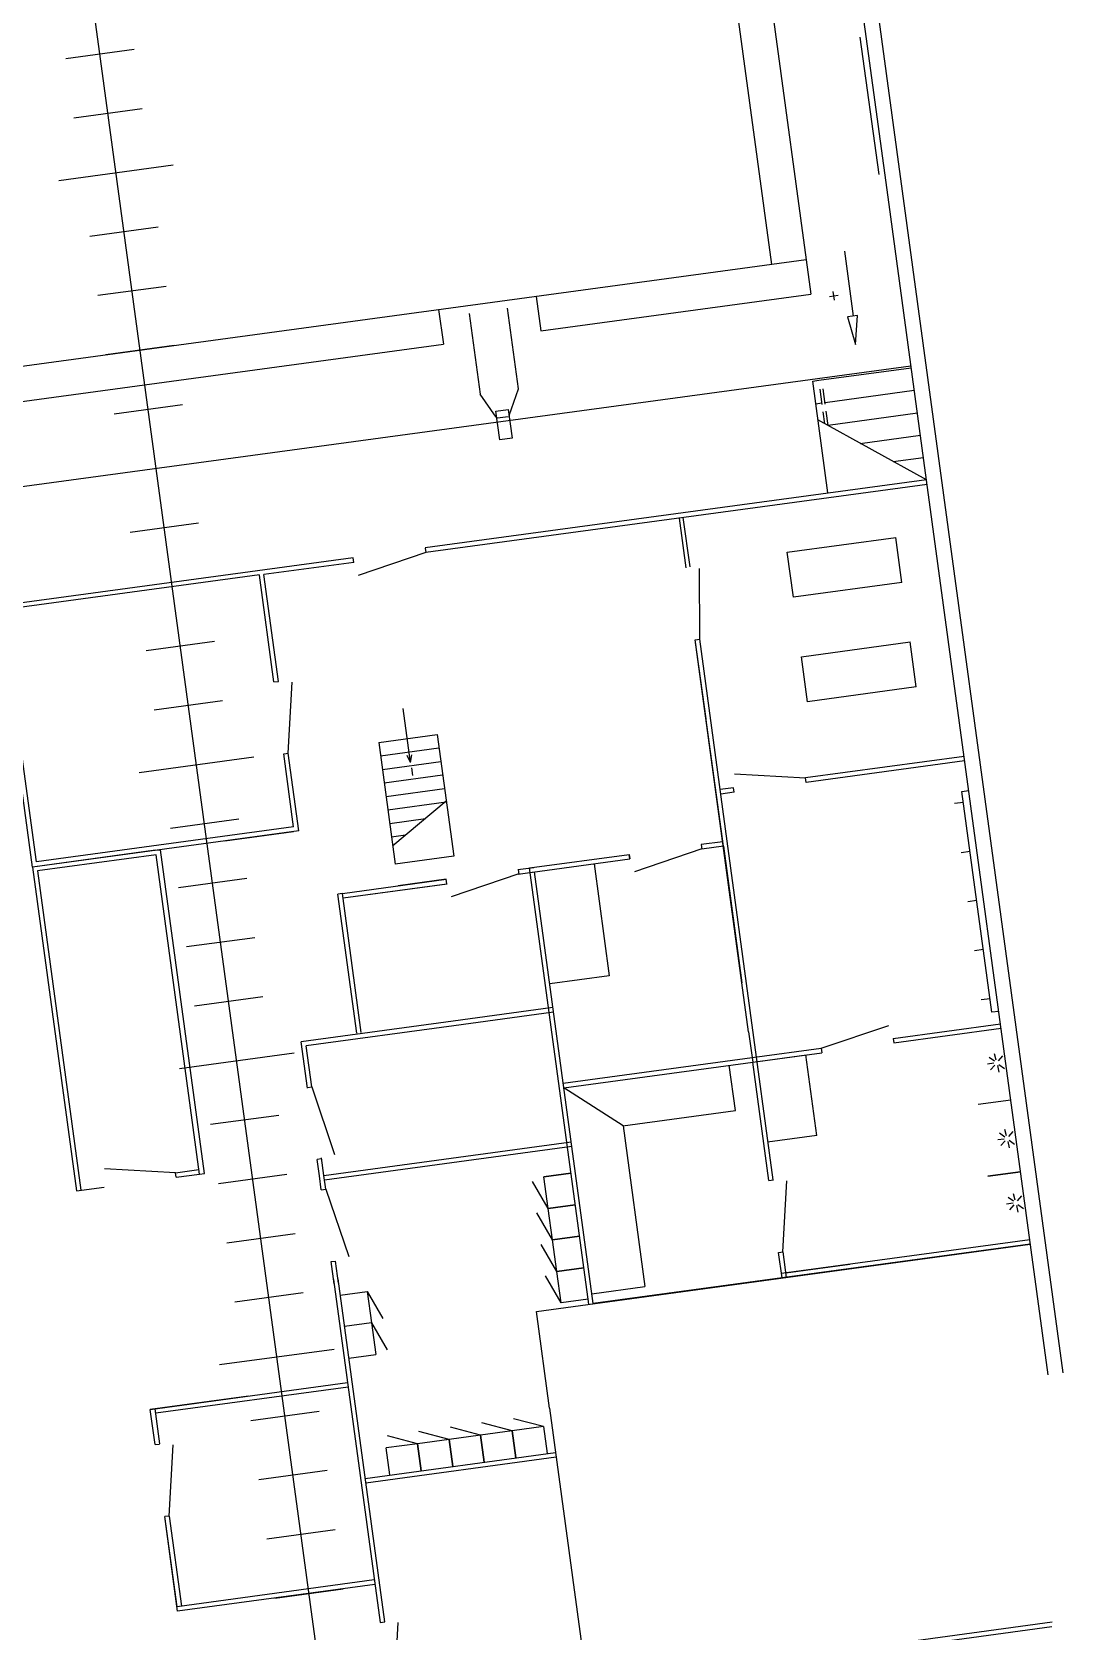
# Model space of a CAD drawing. Header units: metres. Extents: x 267365 to 277461, y 2088854 to 2108025.
# Drawn here: x 272981.3 to 273019.3, y 2094572.8 to 2094631.7 of the extents above; entities that cross this region are included whole.
import ezdxf

# ---------------------------------------------------------------- set-up
doc = ezdxf.new("R2010")
doc.units = ezdxf.units.M
doc.linetypes.add('ACAD_ISO02W100', pattern=[15, 12, -3])

msp = doc.modelspace()

# ---------------------------------------------------------------- linework, layer by layer
at = {"color": 30}
for p, q in [((272997.428, 2094530.529), (272954.491, 2094846.36)), ((272997.428, 2094530.529), (272954.491, 2094846.36)), ((272997.428, 2094530.529), (272954.491, 2094846.36)), ((273019.287, 2094582.322), (272990.49, 2094794.142)), ((273019.287, 2094582.322), (272990.49, 2094794.142)), ((273019.287, 2094582.322), (272990.49, 2094794.142)), ((273012.835, 2094625.657), (272995.684, 2094751.814)), ((273012.835, 2094625.657), (272995.684, 2094751.814)), ((273012.835, 2094625.657), (272995.684, 2094751.814)), ((273012.502, 2094626.49), (273011.813, 2094631.557)), ((273012.502, 2094626.49), (273011.813, 2094631.557)), ((273012.502, 2094626.49), (273011.813, 2094631.557)), ((272985.039, 2094631.098), (272982.518, 2094630.756)), ((272985.039, 2094631.098), (272982.518, 2094630.756)), ((272985.039, 2094631.098), (272982.518, 2094630.756)), ((272985.335, 2094628.916), (272982.815, 2094628.573)), ((272985.335, 2094628.916), (272982.815, 2094628.573)), ((272985.335, 2094628.916), (272982.815, 2094628.573)), ((272982.259, 2094626.275), (272986.485, 2094626.849)), ((272982.259, 2094626.275), (272986.485, 2094626.849)), ((272982.259, 2094626.275), (272986.485, 2094626.849)), ((273014.252, 2094615.231), (273012.835, 2094625.657)), ((273014.252, 2094615.231), (273012.835, 2094625.657)), ((273014.252, 2094615.231), (273012.835, 2094625.657)), ((272985.929, 2094624.551), (272983.408, 2094624.208)), ((272985.929, 2094624.551), (272983.408, 2094624.208)), ((272985.929, 2094624.551), (272983.408, 2094624.208)), ((273011.229, 2094623.665), (273011.554, 2094621.27)), ((273011.229, 2094623.665), (273011.554, 2094621.27)), ((273011.229, 2094623.665), (273011.554, 2094621.27)), ((272986.225, 2094622.369), (272983.705, 2094622.026)), ((272986.225, 2094622.369), (272983.705, 2094622.026)), ((272986.225, 2094622.369), (272983.705, 2094622.026)), ((273010.859, 2094621.859), (273010.816, 2094622.175)), ((273010.859, 2094621.859), (273010.816, 2094622.175)), ((273010.859, 2094621.859), (273010.816, 2094622.175)), ((272999.213, 2094618.586), (272998.808, 2094621.56)), ((272999.213, 2094618.586), (272998.808, 2094621.56)), ((272999.213, 2094618.586), (272998.808, 2094621.56)), ((272999.86, 2094622), (273000.033, 2094620.727)), ((272999.86, 2094622), (273000.033, 2094620.727)), ((272999.86, 2094622), (273000.033, 2094620.727)), ((273010.678, 2094621.996), (273010.994, 2094622.039)), ((273010.678, 2094621.996), (273010.994, 2094622.039)), ((273010.678, 2094621.996), (273010.994, 2094622.039)), ((272996.266, 2094621.511), (272996.44, 2094620.238)), ((272996.266, 2094621.511), (272996.44, 2094620.238)), ((272996.266, 2094621.511), (272996.44, 2094620.238)), ((272997.397, 2094621.368), (272997.802, 2094618.394)), ((272997.397, 2094621.368), (272997.802, 2094618.394)), ((272997.397, 2094621.368), (272997.802, 2094618.394)), ((273011.71, 2094621.291), (273011.343, 2094621.241)), ((273011.71, 2094621.291), (273011.343, 2094621.241)), ((273011.343, 2094621.241), (273011.636, 2094620.227)), ((273011.343, 2094621.241), (273011.636, 2094620.227)), ((273011.636, 2094620.227), (273011.71, 2094621.291)), ((273011.636, 2094620.227), (273011.71, 2094621.291)), ((272986.522, 2094620.186), (272984.002, 2094619.844)), ((272986.522, 2094620.186), (272984.002, 2094619.844)), ((272986.522, 2094620.186), (272984.002, 2094619.844)), ((273010.287, 2094618.909), (273013.689, 2094619.372)), ((273010.287, 2094618.909), (273013.689, 2094619.372)), ((273010.287, 2094618.909), (273013.689, 2094619.372)), ((272998.873, 2094617.614), (272999.213, 2094618.586)), ((272998.873, 2094617.614), (272999.213, 2094618.586)), ((272998.873, 2094617.614), (272999.213, 2094618.586)), ((273010.057, 2094618.878), (273010.287, 2094618.909)), ((273010.057, 2094618.878), (273010.287, 2094618.909)), ((273010.057, 2094618.878), (273010.287, 2094618.909)), ((273010.617, 2094614.754), (273010.057, 2094618.878)), ((273010.617, 2094614.754), (273010.057, 2094618.878)), ((273010.617, 2094614.754), (273010.057, 2094618.878)), ((272986.819, 2094618.004), (272984.299, 2094617.661)), ((272986.819, 2094618.004), (272984.299, 2094617.661)), ((272986.819, 2094618.004), (272984.299, 2094617.661)), ((272998.388, 2094617.549), (272997.802, 2094618.394)), ((272998.388, 2094617.549), (272997.802, 2094618.394)), ((272998.388, 2094617.549), (272997.802, 2094618.394)), ((273010.17, 2094618.043), (273010.4, 2094618.075)), ((273010.17, 2094618.043), (273010.4, 2094618.075)), ((273010.17, 2094618.043), (273010.4, 2094618.075)), ((273010.514, 2094618.09), (273013.803, 2094618.537)), ((273010.514, 2094618.09), (273013.803, 2094618.537)), ((273010.514, 2094618.09), (273013.803, 2094618.537)), ((272998.374, 2094617.766), (272998.829, 2094617.828)), ((272998.374, 2094617.766), (272998.829, 2094617.828)), ((272998.374, 2094617.766), (272998.829, 2094617.828)), ((272998.518, 2094616.711), (272998.374, 2094617.766)), ((272998.518, 2094616.711), (272998.374, 2094617.766)), ((272998.518, 2094616.711), (272998.374, 2094617.766)), ((272998.441, 2094617.525), (272998.828, 2094617.578)), ((272998.441, 2094617.525), (272998.828, 2094617.578)), ((272998.441, 2094617.525), (272998.828, 2094617.578)), ((272998.829, 2094617.828), (272998.972, 2094616.773)), ((272998.829, 2094617.828), (272998.972, 2094616.773)), ((272998.829, 2094617.828), (272998.972, 2094616.773)), ((273014.257, 2094615.232), (273010.252, 2094617.444)), ((273014.257, 2094615.232), (273010.252, 2094617.444)), ((273014.257, 2094615.232), (273010.252, 2094617.444)), ((273010.625, 2094617.255), (273013.916, 2094617.703)), ((273010.625, 2094617.255), (273013.916, 2094617.703)), ((273010.625, 2094617.255), (273013.916, 2094617.703)), ((273011.81, 2094616.583), (273014.028, 2094616.884)), ((273011.81, 2094616.583), (273014.028, 2094616.884)), ((273011.81, 2094616.583), (273014.028, 2094616.884)), ((272998.972, 2094616.773), (272998.518, 2094616.711)), ((272998.972, 2094616.773), (272998.518, 2094616.711)), ((272998.972, 2094616.773), (272998.518, 2094616.711)), ((273013.021, 2094615.914), (273014.139, 2094616.066)), ((273013.021, 2094615.914), (273014.139, 2094616.066)), ((273013.021, 2094615.914), (273014.139, 2094616.066)), ((273014.252, 2094615.234), (272995.769, 2094612.727)), ((273014.252, 2094615.234), (272995.769, 2094612.727)), ((273014.252, 2094615.234), (272995.769, 2094612.727)), ((273014.274, 2094615.068), (272995.797, 2094612.556)), ((273014.274, 2094615.068), (272995.797, 2094612.556)), ((273014.274, 2094615.068), (272995.797, 2094612.556)), ((273018.737, 2094582.247), (273014.252, 2094615.231)), ((273018.737, 2094582.247), (273014.252, 2094615.231)), ((273018.737, 2094582.247), (273014.252, 2094615.231)), ((272987.412, 2094613.639), (272984.892, 2094613.296)), ((272987.412, 2094613.639), (272984.892, 2094613.296)), ((272987.412, 2094613.639), (272984.892, 2094613.296)), ((273005.389, 2094612), (273005.141, 2094613.827)), ((273005.389, 2094612), (273005.141, 2094613.827)), ((273005.389, 2094612), (273005.141, 2094613.827)), ((273005.534, 2094612.026), (273005.286, 2094613.846)), ((273005.534, 2094612.026), (273005.286, 2094613.846)), ((273005.534, 2094612.026), (273005.286, 2094613.846)), ((272995.77, 2094612.721), (272995.793, 2094612.556)), ((272995.77, 2094612.721), (272995.793, 2094612.556)), ((272995.77, 2094612.721), (272995.793, 2094612.556)), ((273009.12, 2094612.566), (273013.123, 2094613.11)), ((273009.12, 2094612.566), (273013.123, 2094613.11)), ((273009.12, 2094612.566), (273013.123, 2094613.11)), ((273013.348, 2094611.452), (273013.123, 2094613.11)), ((273013.348, 2094611.452), (273013.123, 2094613.11)), ((273013.348, 2094611.452), (273013.123, 2094613.11)), ((272993.117, 2094612.367), (272978.945, 2094610.444)), ((272993.117, 2094612.367), (272978.945, 2094610.444)), ((272993.117, 2094612.367), (272978.945, 2094610.444)), ((272993.14, 2094612.195), (272989.825, 2094611.744)), ((272993.14, 2094612.195), (272989.825, 2094611.744)), ((272993.14, 2094612.195), (272989.825, 2094611.744)), ((272993.14, 2094612.195), (272993.118, 2094612.361)), ((272993.14, 2094612.195), (272993.118, 2094612.361)), ((272993.14, 2094612.195), (272993.118, 2094612.361)), ((272995.792, 2094612.561), (272993.304, 2094611.716)), ((272995.792, 2094612.561), (272993.304, 2094611.716)), ((272995.792, 2094612.561), (272993.304, 2094611.716)), ((273009.345, 2094610.908), (273009.12, 2094612.566)), ((273009.345, 2094610.908), (273009.12, 2094612.566)), ((273009.345, 2094610.908), (273009.12, 2094612.566)), ((272989.658, 2094611.733), (272978.957, 2094610.278)), ((272989.658, 2094611.733), (272978.957, 2094610.278)), ((272989.658, 2094611.733), (272978.957, 2094610.278)), ((272990.194, 2094607.788), (272989.659, 2094611.722)), ((272990.194, 2094607.788), (272989.659, 2094611.722)), ((272990.194, 2094607.788), (272989.659, 2094611.722)), ((272990.36, 2094607.81), (272989.825, 2094611.744)), ((272990.36, 2094607.81), (272989.825, 2094611.744)), ((272990.36, 2094607.81), (272989.825, 2094611.744)), ((273005.896, 2094609.365), (273005.88, 2094611.966)), ((273005.896, 2094609.365), (273005.88, 2094611.966)), ((273005.896, 2094609.365), (273005.88, 2094611.966)), ((273013.348, 2094611.452), (273009.345, 2094610.908)), ((273013.348, 2094611.452), (273009.345, 2094610.908)), ((273013.348, 2094611.452), (273009.345, 2094610.908)), ((272981.291, 2094600.966), (272980.008, 2094610.41)), ((272981.291, 2094600.966), (272980.008, 2094610.41)), ((272981.291, 2094600.966), (272980.008, 2094610.41)), ((272981.435, 2094601.155), (272980.173, 2094610.432)), ((272981.435, 2094601.155), (272980.173, 2094610.432)), ((272981.435, 2094601.155), (272980.173, 2094610.432)), ((272988.006, 2094609.274), (272985.485, 2094608.932)), ((272988.006, 2094609.274), (272985.485, 2094608.932)), ((272988.006, 2094609.274), (272985.485, 2094608.932)), ((273005.73, 2094609.342), (273005.896, 2094609.365)), ((273005.73, 2094609.342), (273005.896, 2094609.365)), ((273005.73, 2094609.342), (273005.896, 2094609.365)), ((273006.764, 2094601.735), (273005.73, 2094609.342)), ((273006.126, 2094606.432), (273005.73, 2094609.342)), ((273007.694, 2094594.892), (273005.73, 2094609.342)), ((273006.764, 2094601.735), (273005.73, 2094609.342)), ((273006.126, 2094606.432), (273005.73, 2094609.342)), ((273007.694, 2094594.892), (273005.73, 2094609.342)), ((273006.764, 2094601.735), (273005.73, 2094609.342)), ((273006.126, 2094606.432), (273005.73, 2094609.342)), ((273007.694, 2094594.892), (273005.73, 2094609.342)), ((273006.907, 2094601.924), (273005.896, 2094609.365)), ((273006.907, 2094601.924), (273005.896, 2094609.365)), ((273006.907, 2094601.924), (273005.896, 2094609.365)), ((273009.643, 2094608.719), (273013.646, 2094609.263)), ((273009.643, 2094608.719), (273013.646, 2094609.263)), ((273009.643, 2094608.719), (273013.646, 2094609.263)), ((273013.871, 2094607.605), (273013.646, 2094609.263)), ((273013.871, 2094607.605), (273013.646, 2094609.263)), ((273013.871, 2094607.605), (273013.646, 2094609.263)), ((273009.868, 2094607.061), (273009.643, 2094608.719)), ((273009.868, 2094607.061), (273009.643, 2094608.719)), ((273009.868, 2094607.061), (273009.643, 2094608.719)), ((272990.194, 2094607.788), (272990.365, 2094607.811)), ((272990.194, 2094607.788), (272990.365, 2094607.811)), ((272990.194, 2094607.788), (272990.365, 2094607.811)), ((272990.194, 2094607.788), (272990.365, 2094607.811)), ((272990.194, 2094607.788), (272990.365, 2094607.811)), ((272990.194, 2094607.788), (272990.365, 2094607.811)), ((272990.721, 2094605.158), (272990.871, 2094607.782)), ((272990.721, 2094605.158), (272990.871, 2094607.782)), ((272990.721, 2094605.158), (272990.871, 2094607.782)), ((273013.871, 2094607.605), (273009.868, 2094607.061)), ((273013.871, 2094607.605), (273009.868, 2094607.061)), ((273013.871, 2094607.605), (273009.868, 2094607.061)), ((272988.302, 2094607.092), (272985.782, 2094606.749)), ((272988.302, 2094607.092), (272985.782, 2094606.749)), ((272988.302, 2094607.092), (272985.782, 2094606.749)), ((272995.234, 2094604.816), (272994.962, 2094606.816)), ((272995.234, 2094604.816), (272994.962, 2094606.816)), ((272995.234, 2094604.816), (272994.962, 2094606.816)), ((272994.057, 2094605.559), (272996.212, 2094605.852)), ((272994.057, 2094605.559), (272996.212, 2094605.852)), ((272994.057, 2094605.559), (272996.212, 2094605.852)), ((272996.212, 2094605.852), (272996.822, 2094601.362)), ((272996.212, 2094605.852), (272996.822, 2094601.362)), ((272996.212, 2094605.852), (272996.822, 2094601.362)), ((272990.921, 2094602.444), (272990.555, 2094605.135)), ((272990.921, 2094602.444), (272990.555, 2094605.135)), ((272990.921, 2094602.444), (272990.555, 2094605.135)), ((272990.56, 2094605.136), (272990.726, 2094605.159)), ((272990.56, 2094605.136), (272990.726, 2094605.159)), ((272990.56, 2094605.136), (272990.726, 2094605.159)), ((272991.109, 2094602.301), (272990.72, 2094605.165)), ((272991.109, 2094602.301), (272990.72, 2094605.165)), ((272991.109, 2094602.301), (272990.72, 2094605.165)), ((272994.057, 2094605.559), (272994.667, 2094601.069)), ((272994.057, 2094605.559), (272994.667, 2094601.069)), ((272994.057, 2094605.559), (272994.667, 2094601.069)), ((272994.124, 2094605.062), (272996.279, 2094605.355)), ((272994.124, 2094605.062), (272996.279, 2094605.355)), ((272994.124, 2094605.062), (272996.279, 2094605.355)), ((272995.234, 2094604.816), (272995.108, 2094605.082)), ((272995.234, 2094604.816), (272995.108, 2094605.082)), ((272995.234, 2094604.816), (272995.108, 2094605.082)), ((272995.234, 2094604.816), (272995.283, 2094605.106)), ((272995.234, 2094604.816), (272995.283, 2094605.106)), ((272995.234, 2094604.816), (272995.283, 2094605.106)), ((273015.637, 2094605.043), (273009.795, 2094604.249)), ((273015.637, 2094605.043), (273009.795, 2094604.249)), ((273015.637, 2094605.043), (273009.795, 2094604.249)), ((272985.226, 2094604.451), (272989.452, 2094605.025)), ((272985.226, 2094604.451), (272989.452, 2094605.025)), ((272985.226, 2094604.451), (272989.452, 2094605.025)), ((272994.192, 2094604.564), (272996.347, 2094604.857)), ((272994.192, 2094604.564), (272996.347, 2094604.857)), ((272994.192, 2094604.564), (272996.347, 2094604.857)), ((272995.32, 2094604.337), (272995.281, 2094604.625)), ((272995.32, 2094604.337), (272995.281, 2094604.625)), ((272995.32, 2094604.337), (272995.281, 2094604.625)), ((273015.66, 2094604.877), (273009.818, 2094604.083)), ((273015.66, 2094604.877), (273009.818, 2094604.083)), ((273015.66, 2094604.877), (273009.818, 2094604.083)), ((272994.26, 2094604.067), (272996.415, 2094604.36)), ((272994.26, 2094604.067), (272996.415, 2094604.36)), ((272994.26, 2094604.067), (272996.415, 2094604.36)), ((272994.327, 2094603.57), (272996.482, 2094603.863)), ((272994.327, 2094603.57), (272996.482, 2094603.863)), ((272994.327, 2094603.57), (272996.482, 2094603.863)), ((273007.143, 2094603.888), (273006.649, 2094603.821)), ((273007.143, 2094603.888), (273006.649, 2094603.821)), ((273007.143, 2094603.888), (273006.649, 2094603.821)), ((273007.143, 2094603.888), (273006.649, 2094603.821)), ((273007.143, 2094603.888), (273006.649, 2094603.821)), ((273007.143, 2094603.888), (273006.649, 2094603.821)), ((273007.165, 2094603.722), (273007.143, 2094603.888)), ((273007.165, 2094603.722), (273007.143, 2094603.888)), ((273007.165, 2094603.722), (273007.143, 2094603.888)), ((273009.796, 2094604.243), (273007.172, 2094604.393)), ((273009.796, 2094604.243), (273007.172, 2094604.393)), ((273009.796, 2094604.243), (273007.172, 2094604.393)), ((273009.818, 2094604.083), (273009.795, 2094604.249)), ((273009.818, 2094604.083), (273009.795, 2094604.249)), ((273009.818, 2094604.083), (273009.795, 2094604.249)), ((272994.395, 2094603.072), (272996.55, 2094603.365)), ((272994.395, 2094603.072), (272996.55, 2094603.365)), ((272994.395, 2094603.072), (272996.55, 2094603.365)), ((272996.546, 2094603.391), (272994.574, 2094601.754)), ((272996.546, 2094603.391), (272994.574, 2094601.754)), ((272996.546, 2094603.391), (272994.574, 2094601.754)), ((273007.165, 2094603.722), (273006.672, 2094603.655)), ((273007.165, 2094603.722), (273006.672, 2094603.655)), ((273007.165, 2094603.722), (273006.672, 2094603.655)), ((273007.165, 2094603.722), (273006.672, 2094603.655)), ((273007.165, 2094603.722), (273006.672, 2094603.655)), ((273007.165, 2094603.722), (273006.672, 2094603.655)), ((272988.896, 2094602.727), (272986.375, 2094602.384)), ((272988.896, 2094602.727), (272986.375, 2094602.384)), ((272988.896, 2094602.727), (272986.375, 2094602.384)), ((272994.462, 2094602.575), (272995.779, 2094602.754)), ((272994.462, 2094602.575), (272995.779, 2094602.754)), ((272994.462, 2094602.575), (272995.779, 2094602.754)), ((272991.109, 2094602.301), (272981.291, 2094600.966)), ((272991.109, 2094602.301), (272981.291, 2094600.966)), ((272991.109, 2094602.301), (272981.291, 2094600.966)), ((272990.921, 2094602.444), (272981.435, 2094601.155)), ((272990.921, 2094602.444), (272981.435, 2094601.155)), ((272990.921, 2094602.444), (272981.435, 2094601.155)), ((272994.53, 2094602.078), (272995.049, 2094602.148)), ((272994.53, 2094602.078), (272995.049, 2094602.148)), ((272994.53, 2094602.078), (272995.049, 2094602.148)), ((272985.826, 2094601.583), (272981.291, 2094600.966)), ((272985.826, 2094601.583), (272981.291, 2094600.966)), ((272985.826, 2094601.583), (272981.291, 2094600.966)), ((272985.826, 2094601.583), (272986.007, 2094601.607)), ((272985.826, 2094601.583), (272986.007, 2094601.607)), ((272985.826, 2094601.583), (272986.007, 2094601.607)), ((272987.63, 2094589.672), (272986.007, 2094601.607)), ((272987.63, 2094589.672), (272986.007, 2094601.607)), ((272987.63, 2094589.672), (272986.007, 2094601.607)), ((273005.97, 2094601.633), (273003.482, 2094600.788)), ((273005.97, 2094601.633), (273003.482, 2094600.788)), ((273005.97, 2094601.633), (273003.482, 2094600.788)), ((273006.742, 2094601.901), (273005.948, 2094601.793)), ((273006.742, 2094601.901), (273005.948, 2094601.793)), ((273006.742, 2094601.901), (273005.948, 2094601.793)), ((273005.948, 2094601.793), (273005.971, 2094601.627)), ((273005.948, 2094601.793), (273005.971, 2094601.627)), ((273005.948, 2094601.793), (273005.971, 2094601.627)), ((273006.764, 2094601.735), (273005.971, 2094601.627)), ((273006.764, 2094601.735), (273005.971, 2094601.627)), ((273006.764, 2094601.735), (273005.971, 2094601.627)), ((273006.764, 2094601.735), (273007.448, 2094596.703)), ((273006.764, 2094601.735), (273007.448, 2094596.703)), ((273006.764, 2094601.735), (273007.448, 2094596.703)), ((273008.605, 2094589.436), (273006.907, 2094601.924)), ((273008.605, 2094589.436), (273006.907, 2094601.924)), ((273008.605, 2094589.436), (273006.907, 2094601.924)), ((272981.291, 2094600.966), (272982.914, 2094589.031)), ((272981.291, 2094600.966), (272982.914, 2094589.031)), ((272981.291, 2094600.966), (272982.914, 2094589.031)), ((272985.849, 2094601.417), (272981.48, 2094600.823)), ((272985.849, 2094601.417), (272981.48, 2094600.823)), ((272985.849, 2094601.417), (272981.48, 2094600.823)), ((272987.449, 2094589.647), (272985.849, 2094601.417)), ((272987.449, 2094589.647), (272985.849, 2094601.417)), ((272987.449, 2094589.647), (272985.849, 2094601.417)), ((272996.822, 2094601.362), (272994.667, 2094601.069)), ((272996.822, 2094601.362), (272994.667, 2094601.069)), ((272996.822, 2094601.362), (272994.667, 2094601.069)), ((272999.183, 2094600.874), (272999.779, 2094600.955)), ((272999.183, 2094600.874), (272999.779, 2094600.955)), ((272999.183, 2094600.874), (272999.779, 2094600.955)), ((272999.613, 2094600.932), (273003.296, 2094601.433)), ((272999.613, 2094600.932), (273003.296, 2094601.433)), ((272999.613, 2094600.932), (273003.296, 2094601.433)), ((273001.799, 2094584.852), (272999.613, 2094600.932)), ((273001.799, 2094584.852), (272999.613, 2094600.932)), ((273001.799, 2094584.852), (272999.613, 2094600.932)), ((272999.636, 2094600.766), (273003.318, 2094601.267)), ((272999.636, 2094600.766), (273003.318, 2094601.267)), ((272999.636, 2094600.766), (273003.318, 2094601.267)), ((273001.998, 2094601.087), (273002.559, 2094596.959)), ((273001.998, 2094601.087), (273002.559, 2094596.959)), ((273001.998, 2094601.087), (273002.559, 2094596.959)), ((273003.296, 2094601.433), (273003.318, 2094601.267)), ((273003.318, 2094601.267), (273003.296, 2094601.433)), ((273003.296, 2094601.433), (273003.318, 2094601.267)), ((273003.318, 2094601.267), (273003.296, 2094601.433)), ((273003.296, 2094601.433), (273003.318, 2094601.267)), ((273003.318, 2094601.267), (273003.296, 2094601.433)), ((272981.48, 2094600.823), (272983.08, 2094589.053)), ((272981.48, 2094600.823), (272983.08, 2094589.053)), ((272981.48, 2094600.823), (272983.08, 2094589.053)), ((272989.192, 2094600.545), (272986.672, 2094600.202)), ((272989.192, 2094600.545), (272986.672, 2094600.202)), ((272989.192, 2094600.545), (272986.672, 2094600.202)), ((272992.719, 2094599.995), (272996.547, 2094600.515)), ((272992.719, 2094599.995), (272996.547, 2094600.515)), ((272992.719, 2094599.995), (272996.547, 2094600.515)), ((272992.719, 2094599.995), (272996.547, 2094600.515)), ((272992.719, 2094599.995), (272996.547, 2094600.515)), ((272992.719, 2094599.995), (272996.547, 2094600.515)), ((272992.741, 2094599.829), (272996.585, 2094600.352)), ((272992.741, 2094599.829), (272996.585, 2094600.352)), ((272992.741, 2094599.829), (272996.585, 2094600.352)), ((272992.741, 2094599.829), (272996.567, 2094600.349)), ((272992.741, 2094599.829), (272996.567, 2094600.349)), ((272992.741, 2094599.829), (272996.567, 2094600.349)), ((272996.547, 2094600.515), (272994.775, 2094600.274)), ((272996.547, 2094600.515), (272994.775, 2094600.274)), ((272996.547, 2094600.515), (272994.775, 2094600.274)), ((272996.57, 2094600.349), (272996.547, 2094600.515)), ((272996.57, 2094600.349), (272996.547, 2094600.515)), ((272996.57, 2094600.349), (272996.547, 2094600.515)), ((272999.221, 2094600.715), (272996.733, 2094599.871)), ((272999.221, 2094600.715), (272996.733, 2094599.871)), ((272999.221, 2094600.715), (272996.733, 2094599.871)), ((272999.194, 2094600.706), (272999.802, 2094600.789)), ((272999.194, 2094600.706), (272999.802, 2094600.789)), ((272999.194, 2094600.706), (272999.802, 2094600.789)), ((272999.199, 2094600.876), (272999.222, 2094600.71)), ((272999.199, 2094600.876), (272999.222, 2094600.71)), ((272999.199, 2094600.876), (272999.222, 2094600.71)), ((273001.965, 2094584.875), (272999.802, 2094600.789)), ((273001.965, 2094584.875), (272999.802, 2094600.789)), ((273001.965, 2094584.875), (272999.802, 2094600.789)), ((272992.719, 2094599.995), (272992.553, 2094599.972)), ((272992.719, 2094599.995), (272992.553, 2094599.972)), ((272992.719, 2094599.995), (272992.553, 2094599.972)), ((272993.251, 2094594.841), (272992.553, 2094599.972)), ((272993.251, 2094594.841), (272992.553, 2094599.972)), ((272993.251, 2094594.841), (272992.553, 2094599.972)), ((272993.416, 2094594.863), (272992.719, 2094599.995)), ((272993.416, 2094594.863), (272992.719, 2094599.995)), ((272993.416, 2094594.863), (272992.719, 2094599.995)), ((272989.489, 2094598.362), (272986.969, 2094598.02)), ((272989.489, 2094598.362), (272986.969, 2094598.02)), ((272989.489, 2094598.362), (272986.969, 2094598.02)), ((273002.559, 2094596.959), (273000.363, 2094596.661)), ((273002.559, 2094596.959), (273000.363, 2094596.661)), ((273002.559, 2094596.959), (273000.363, 2094596.661)), ((272989.786, 2094596.18), (272987.266, 2094595.837)), ((272989.786, 2094596.18), (272987.266, 2094595.837)), ((272989.786, 2094596.18), (272987.266, 2094595.837)), ((273000.482, 2094595.784), (272996.798, 2094595.283)), ((273000.482, 2094595.784), (272996.798, 2094595.283)), ((273000.482, 2094595.784), (272996.798, 2094595.283)), ((273000.505, 2094595.618), (272996.821, 2094595.118)), ((273000.505, 2094595.618), (272996.821, 2094595.118)), ((273000.505, 2094595.618), (272996.821, 2094595.118)), ((272996.798, 2094595.283), (272991.199, 2094594.522)), ((272996.798, 2094595.283), (272991.199, 2094594.522)), ((272996.798, 2094595.283), (272991.199, 2094594.522)), ((272996.821, 2094595.118), (272991.387, 2094594.379)), ((272996.821, 2094595.118), (272991.387, 2094594.379)), ((272996.821, 2094595.118), (272991.387, 2094594.379)), ((273010.372, 2094594.285), (273012.86, 2094595.13)), ((273010.372, 2094594.285), (273012.86, 2094595.13)), ((273010.372, 2094594.285), (273012.86, 2094595.13)), ((273013.024, 2094594.651), (273016.977, 2094595.189)), ((273013.024, 2094594.651), (273016.977, 2094595.189)), ((273013.024, 2094594.651), (273016.977, 2094595.189)), ((273013.046, 2094594.485), (273017, 2094595.023)), ((273013.046, 2094594.485), (273017, 2094595.023)), ((273013.046, 2094594.485), (273017, 2094595.023)), ((272991.431, 2094592.818), (272991.199, 2094594.522)), ((272991.431, 2094592.818), (272991.199, 2094594.522)), ((272991.431, 2094592.818), (272991.199, 2094594.522)), ((273007.694, 2094594.892), (273007.846, 2094593.778)), ((273007.694, 2094594.892), (273007.846, 2094593.778)), ((273007.694, 2094594.892), (273007.846, 2094593.778)), ((273013.024, 2094594.651), (273013.046, 2094594.485)), ((273013.024, 2094594.651), (273013.046, 2094594.485)), ((273013.024, 2094594.651), (273013.046, 2094594.485)), ((272986.709, 2094593.539), (272990.935, 2094594.113)), ((272986.709, 2094593.539), (272990.935, 2094594.113)), ((272986.709, 2094593.539), (272990.935, 2094594.113)), ((272991.594, 2094592.862), (272991.387, 2094594.379)), ((272991.594, 2094592.862), (272991.387, 2094594.379)), ((272991.594, 2094592.862), (272991.387, 2094594.379)), ((273000.858, 2094592.997), (273007.823, 2094593.944)), ((273000.858, 2094592.997), (273007.823, 2094593.944)), ((273000.858, 2094592.997), (273007.823, 2094593.944)), ((273007.823, 2094593.944), (273010.371, 2094594.291)), ((273007.823, 2094593.944), (273010.371, 2094594.291)), ((273007.823, 2094593.944), (273010.371, 2094594.291)), ((273007.846, 2094593.778), (273010.394, 2094594.125)), ((273007.846, 2094593.778), (273010.394, 2094594.125)), ((273007.846, 2094593.778), (273010.394, 2094594.125)), ((273007.846, 2094593.778), (273009.834, 2094594.049)), ((273007.846, 2094593.778), (273009.834, 2094594.049)), ((273007.846, 2094593.778), (273009.834, 2094594.049)), ((273010.207, 2094591.078), (273009.804, 2094594.045)), ((273010.207, 2094591.078), (273009.804, 2094594.045)), ((273010.207, 2094591.078), (273009.804, 2094594.045)), ((273010.371, 2094594.291), (273010.394, 2094594.125)), ((273010.371, 2094594.291), (273010.394, 2094594.125)), ((273010.371, 2094594.291), (273010.394, 2094594.125)), ((273016.759, 2094593.806), (273016.561, 2094593.948)), ((273016.759, 2094593.806), (273016.561, 2094593.948)), ((273016.759, 2094593.806), (273016.561, 2094593.948)), ((273016.818, 2094593.845), (273016.76, 2094594.082)), ((273016.818, 2094593.845), (273016.76, 2094594.082)), ((273016.818, 2094593.845), (273016.76, 2094594.082)), ((273016.91, 2094593.822), (273017.072, 2094594.004)), ((273016.91, 2094593.822), (273017.072, 2094594.004)), ((273016.91, 2094593.822), (273017.072, 2094594.004)), ((273000.881, 2094592.832), (273007.846, 2094593.778)), ((273000.881, 2094592.832), (273007.846, 2094593.778)), ((273000.881, 2094592.832), (273007.846, 2094593.778)), ((273007.209, 2094591.996), (273006.983, 2094593.661)), ((273007.209, 2094591.996), (273006.983, 2094593.661)), ((273007.209, 2094591.996), (273006.983, 2094593.661)), ((273008.445, 2094589.415), (273007.846, 2094593.778)), ((273008.445, 2094589.415), (273007.846, 2094593.778)), ((273008.445, 2094589.415), (273007.846, 2094593.778)), ((273016.741, 2094593.732), (273016.5, 2094593.7)), ((273016.741, 2094593.732), (273016.5, 2094593.7)), ((273016.741, 2094593.732), (273016.5, 2094593.7)), ((273016.774, 2094593.67), (273016.612, 2094593.488)), ((273016.774, 2094593.67), (273016.612, 2094593.488)), ((273016.774, 2094593.67), (273016.612, 2094593.488)), ((273016.866, 2094593.647), (273016.925, 2094593.41)), ((273016.866, 2094593.647), (273016.925, 2094593.41)), ((273016.866, 2094593.647), (273016.925, 2094593.41)), ((273016.925, 2094593.687), (273017.123, 2094593.545)), ((273016.925, 2094593.687), (273017.123, 2094593.545)), ((273016.925, 2094593.687), (273017.123, 2094593.545)), ((272991.428, 2094592.84), (272991.594, 2094592.862)), ((272991.428, 2094592.84), (272991.594, 2094592.862)), ((272991.428, 2094592.84), (272991.594, 2094592.862)), ((272991.588, 2094592.861), (272992.433, 2094590.373)), ((272991.588, 2094592.861), (272992.433, 2094590.373)), ((272991.588, 2094592.861), (272992.433, 2094590.373)), ((273003.064, 2094591.426), (273000.883, 2094592.832)), ((273003.064, 2094591.426), (273000.883, 2094592.832)), ((273003.064, 2094591.426), (273000.883, 2094592.832)), ((273016.157, 2094592.227), (273017.357, 2094592.391)), ((273016.157, 2094592.227), (273017.357, 2094592.391)), ((273016.157, 2094592.227), (273017.357, 2094592.391)), ((272990.379, 2094591.815), (272987.859, 2094591.472)), ((272990.379, 2094591.815), (272987.859, 2094591.472)), ((272990.379, 2094591.815), (272987.859, 2094591.472)), ((273003.063, 2094591.432), (273007.209, 2094591.996)), ((273003.063, 2094591.432), (273007.209, 2094591.996)), ((273003.063, 2094591.432), (273007.209, 2094591.996)), ((273003.064, 2094591.426), (273003.87, 2094585.502)), ((273003.064, 2094591.426), (273003.87, 2094585.502)), ((273003.064, 2094591.426), (273003.87, 2094585.502)), ((273010.207, 2094591.078), (273008.385, 2094590.83)), ((273010.207, 2094591.078), (273008.385, 2094590.83)), ((273010.207, 2094591.078), (273008.385, 2094590.83)), ((273017.121, 2094590.942), (273016.879, 2094590.909)), ((273017.121, 2094590.942), (273016.879, 2094590.909)), ((273017.121, 2094590.942), (273016.879, 2094590.909)), ((273017.139, 2094591.015), (273016.941, 2094591.157)), ((273017.139, 2094591.015), (273016.941, 2094591.157)), ((273017.139, 2094591.015), (273016.941, 2094591.157)), ((273017.197, 2094591.055), (273017.139, 2094591.292)), ((273017.197, 2094591.055), (273017.139, 2094591.292)), ((273017.197, 2094591.055), (273017.139, 2094591.292)), ((273017.289, 2094591.032), (273017.452, 2094591.214)), ((273017.289, 2094591.032), (273017.452, 2094591.214)), ((273017.289, 2094591.032), (273017.452, 2094591.214)), ((273017.304, 2094590.896), (273017.503, 2094590.754)), ((273017.304, 2094590.896), (273017.503, 2094590.754)), ((273017.304, 2094590.896), (273017.503, 2094590.754)), ((272992.037, 2094589.603), (273001.154, 2094590.843)), ((272992.037, 2094589.603), (273001.154, 2094590.843)), ((272992.037, 2094589.603), (273001.154, 2094590.843)), ((272992.059, 2094589.437), (273001.176, 2094590.677)), ((272992.059, 2094589.437), (273001.176, 2094590.677)), ((272992.059, 2094589.437), (273001.176, 2094590.677)), ((273017.154, 2094590.88), (273016.991, 2094590.698)), ((273017.154, 2094590.88), (273016.991, 2094590.698)), ((273017.154, 2094590.88), (273016.991, 2094590.698)), ((273017.246, 2094590.857), (273017.304, 2094590.62)), ((273017.246, 2094590.857), (273017.304, 2094590.62)), ((273017.246, 2094590.857), (273017.304, 2094590.62)), ((272986.567, 2094589.691), (272983.944, 2094589.841)), ((272986.567, 2094589.691), (272983.944, 2094589.841)), ((272986.567, 2094589.691), (272983.944, 2094589.841)), ((272986.567, 2094589.696), (272987.426, 2094589.813)), ((272986.567, 2094589.696), (272987.426, 2094589.813)), ((272986.567, 2094589.696), (272987.426, 2094589.813)), ((272991.954, 2094590.21), (272991.788, 2094590.187)), ((272991.954, 2094590.21), (272991.788, 2094590.187)), ((272991.954, 2094590.21), (272991.788, 2094590.187)), ((272991.871, 2094589.581), (272991.788, 2094590.187)), ((272991.871, 2094589.581), (272991.788, 2094590.187)), ((272991.871, 2094589.581), (272991.788, 2094590.187)), ((272992.037, 2094589.603), (272991.948, 2094590.253)), ((272992.037, 2094589.603), (272991.948, 2094590.253)), ((272992.037, 2094589.603), (272991.948, 2094590.253)), ((273017.718, 2094589.738), (273016.517, 2094589.575)), ((273016.517, 2094589.575), (273017.718, 2094589.738)), ((273017.718, 2094589.738), (273016.517, 2094589.575)), ((273016.517, 2094589.575), (273017.718, 2094589.738)), ((273017.718, 2094589.738), (273016.517, 2094589.575)), ((273016.517, 2094589.575), (273017.718, 2094589.738)), ((272982.914, 2094589.031), (272983.937, 2094589.17)), ((272982.914, 2094589.031), (272983.937, 2094589.17)), ((272982.914, 2094589.031), (272983.937, 2094589.17)), ((272986.589, 2094589.531), (272986.567, 2094589.696)), ((272986.589, 2094589.531), (272986.567, 2094589.696)), ((272986.589, 2094589.531), (272986.567, 2094589.696)), ((272986.589, 2094589.531), (272987.449, 2094589.647)), ((272986.589, 2094589.531), (272987.449, 2094589.647)), ((272986.589, 2094589.531), (272987.449, 2094589.647)), ((272987.449, 2094589.647), (272987.63, 2094589.672)), ((272987.449, 2094589.647), (272987.63, 2094589.672)), ((272987.449, 2094589.647), (272987.63, 2094589.672)), ((272990.676, 2094589.633), (272988.156, 2094589.29)), ((272990.676, 2094589.633), (272988.156, 2094589.29)), ((272990.676, 2094589.633), (272988.156, 2094589.29)), ((272991.94, 2094589.075), (272991.871, 2094589.581)), ((272991.94, 2094589.075), (272991.871, 2094589.581)), ((272991.94, 2094589.075), (272991.871, 2094589.581)), ((272992.105, 2094589.098), (272992.037, 2094589.603)), ((272992.105, 2094589.098), (272992.037, 2094589.603)), ((272992.105, 2094589.098), (272992.037, 2094589.603)), ((273000.307, 2094588.382), (272999.73, 2094589.377)), ((273000.307, 2094588.382), (272999.73, 2094589.377)), ((273000.307, 2094588.382), (272999.73, 2094589.377)), ((273000.149, 2094589.543), (273001.143, 2094589.678)), ((273001.143, 2094589.678), (273000.149, 2094589.543)), ((273000.149, 2094589.543), (273001.143, 2094589.678)), ((273001.143, 2094589.678), (273000.149, 2094589.543)), ((273000.149, 2094589.543), (273001.143, 2094589.678)), ((273001.143, 2094589.678), (273000.149, 2094589.543)), ((273000.307, 2094588.382), (273000.149, 2094589.543)), ((273000.307, 2094588.382), (273000.149, 2094589.543)), ((273000.307, 2094588.382), (273000.149, 2094589.543)), ((273008.445, 2094589.415), (273008.61, 2094589.437)), ((273008.445, 2094589.415), (273008.61, 2094589.437)), ((273008.445, 2094589.415), (273008.61, 2094589.437)), ((273008.96, 2094586.783), (273009.11, 2094589.407)), ((273008.96, 2094586.783), (273009.11, 2094589.407)), ((273008.96, 2094586.783), (273009.11, 2094589.407)), ((272991.94, 2094589.075), (272992.105, 2094589.098)), ((272991.94, 2094589.075), (272992.105, 2094589.098)), ((272991.94, 2094589.075), (272992.105, 2094589.098)), ((272992.105, 2094589.098), (272992.95, 2094586.609)), ((272992.105, 2094589.098), (272992.95, 2094586.609)), ((272992.105, 2094589.098), (272992.95, 2094586.609)), ((273017.443, 2094588.573), (273017.201, 2094588.541)), ((273017.443, 2094588.573), (273017.201, 2094588.541)), ((273017.443, 2094588.573), (273017.201, 2094588.541)), ((273017.461, 2094588.647), (273017.263, 2094588.789)), ((273017.461, 2094588.647), (273017.263, 2094588.789)), ((273017.461, 2094588.647), (273017.263, 2094588.789)), ((273017.519, 2094588.686), (273017.461, 2094588.923)), ((273017.519, 2094588.686), (273017.461, 2094588.923)), ((273017.519, 2094588.686), (273017.461, 2094588.923)), ((273017.611, 2094588.663), (273017.774, 2094588.845)), ((273017.611, 2094588.663), (273017.774, 2094588.845)), ((273017.611, 2094588.663), (273017.774, 2094588.845)), ((273000.464, 2094587.222), (272999.888, 2094588.217)), ((273000.464, 2094587.222), (272999.888, 2094588.217)), ((273000.464, 2094587.222), (272999.888, 2094588.217)), ((273000.307, 2094588.382), (273001.301, 2094588.517)), ((273001.301, 2094588.517), (273000.307, 2094588.382)), ((273000.307, 2094588.382), (273001.301, 2094588.517)), ((273001.301, 2094588.517), (273000.307, 2094588.382)), ((273000.307, 2094588.382), (273001.301, 2094588.517)), ((273001.301, 2094588.517), (273000.307, 2094588.382)), ((273000.464, 2094587.222), (273000.307, 2094588.382)), ((273000.464, 2094587.222), (273000.307, 2094588.382)), ((273000.464, 2094587.222), (273000.307, 2094588.382)), ((273017.476, 2094588.511), (273017.313, 2094588.329)), ((273017.476, 2094588.511), (273017.313, 2094588.329)), ((273017.476, 2094588.511), (273017.313, 2094588.329)), ((273017.568, 2094588.488), (273017.626, 2094588.251)), ((273017.568, 2094588.488), (273017.626, 2094588.251)), ((273017.568, 2094588.488), (273017.626, 2094588.251)), ((273017.626, 2094588.528), (273017.825, 2094588.386)), ((273017.626, 2094588.528), (273017.825, 2094588.386)), ((273017.626, 2094588.528), (273017.825, 2094588.386)), ((272990.973, 2094587.45), (272988.452, 2094587.108)), ((272990.973, 2094587.45), (272988.452, 2094587.108)), ((272990.973, 2094587.45), (272988.452, 2094587.108)), ((273000.464, 2094587.222), (273001.459, 2094587.357)), ((273001.459, 2094587.357), (273000.464, 2094587.222)), ((273000.464, 2094587.222), (273001.459, 2094587.357)), ((273001.459, 2094587.357), (273000.464, 2094587.222)), ((273000.464, 2094587.222), (273001.459, 2094587.357)), ((273001.459, 2094587.357), (273000.464, 2094587.222)), ((272999.873, 2094584.59), (273018.081, 2094587.066)), ((272999.873, 2094584.59), (273018.081, 2094587.066)), ((272999.873, 2094584.59), (273018.081, 2094587.066)), ((273000.622, 2094586.061), (273000.045, 2094587.056)), ((273000.622, 2094586.061), (273000.045, 2094587.056)), ((273000.622, 2094586.061), (273000.045, 2094587.056)), ((273000.622, 2094586.061), (273000.464, 2094587.222)), ((273000.622, 2094586.061), (273000.464, 2094587.222)), ((273000.622, 2094586.061), (273000.464, 2094587.222)), ((273008.8, 2094586.761), (273008.966, 2094586.784)), ((273008.8, 2094586.761), (273008.966, 2094586.784)), ((273008.8, 2094586.761), (273008.966, 2094586.784)), ((273008.928, 2094585.821), (273008.8, 2094586.761)), ((273008.928, 2094585.821), (273008.8, 2094586.761)), ((273008.928, 2094585.821), (273008.8, 2094586.761)), ((273018.059, 2094587.232), (273008.905, 2094585.987)), ((273018.059, 2094587.232), (273008.905, 2094585.987)), ((273018.059, 2094587.232), (273008.905, 2094585.987)), ((273018.081, 2094587.066), (273008.928, 2094585.821)), ((273018.081, 2094587.066), (273008.928, 2094585.821)), ((273018.081, 2094587.066), (273008.928, 2094585.821)), ((273009.093, 2094585.844), (273008.966, 2094586.784)), ((273009.093, 2094585.844), (273008.966, 2094586.784)), ((273009.093, 2094585.844), (273008.966, 2094586.784)), ((272992.3, 2094586.423), (272992.466, 2094586.445)), ((272992.3, 2094586.423), (272992.466, 2094586.445)), ((272992.3, 2094586.423), (272992.466, 2094586.445)), ((272992.412, 2094585.602), (272992.3, 2094586.423)), ((272992.412, 2094585.602), (272992.3, 2094586.423)), ((272992.412, 2094585.602), (272992.3, 2094586.423)), ((272992.577, 2094585.625), (272992.466, 2094586.445)), ((272992.577, 2094585.625), (272992.466, 2094586.445)), ((272992.577, 2094585.625), (272992.466, 2094586.445)), ((273000.622, 2094586.061), (273001.617, 2094586.197)), ((273001.617, 2094586.197), (273000.622, 2094586.061)), ((273000.622, 2094586.061), (273001.617, 2094586.197)), ((273001.617, 2094586.197), (273000.622, 2094586.061)), ((273000.622, 2094586.061), (273001.617, 2094586.197)), ((273001.617, 2094586.197), (273000.622, 2094586.061)), ((272992.389, 2094585.768), (272994.108, 2094573.127)), ((272992.389, 2094585.768), (272994.108, 2094573.127)), ((272992.389, 2094585.768), (272994.108, 2094573.127)), ((272992.555, 2094585.79), (272994.273, 2094573.15)), ((272992.555, 2094585.79), (272994.273, 2094573.15)), ((272992.555, 2094585.79), (272994.273, 2094573.15)), ((273000.78, 2094584.901), (273000.203, 2094585.896)), ((273000.78, 2094584.901), (273000.203, 2094585.896)), ((273000.78, 2094584.901), (273000.203, 2094585.896)), ((273000.78, 2094584.901), (273000.622, 2094586.061)), ((273000.78, 2094584.901), (273000.622, 2094586.061)), ((273000.78, 2094584.901), (273000.622, 2094586.061)), ((273008.928, 2094585.821), (273001.965, 2094584.875)), ((273008.928, 2094585.821), (273001.965, 2094584.875)), ((273008.928, 2094585.821), (273001.965, 2094584.875)), ((272991.269, 2094585.268), (272988.749, 2094584.925)), ((272991.269, 2094585.268), (272988.749, 2094584.925)), ((272991.269, 2094585.268), (272988.749, 2094584.925)), ((272992.637, 2094585.188), (272993.632, 2094585.323)), ((272992.637, 2094585.188), (272993.632, 2094585.323)), ((272992.637, 2094585.188), (272993.632, 2094585.323)), ((272993.632, 2094585.323), (272993.789, 2094584.163)), ((272993.632, 2094585.323), (272994.208, 2094584.328)), ((272993.632, 2094585.323), (272993.789, 2094584.163)), ((272993.632, 2094585.323), (272994.208, 2094584.328)), ((272993.632, 2094585.323), (272993.789, 2094584.163)), ((272993.632, 2094585.323), (272994.208, 2094584.328)), ((273001.774, 2094585.036), (273000.78, 2094584.901)), ((273001.774, 2094585.036), (273000.78, 2094584.901)), ((273001.774, 2094585.036), (273000.78, 2094584.901)), ((273001.916, 2094585.236), (273003.87, 2094585.502)), ((273001.916, 2094585.236), (273003.87, 2094585.502)), ((273001.916, 2094585.236), (273003.87, 2094585.502)), ((273000.358, 2094581.02), (272999.873, 2094584.59)), ((273000.358, 2094581.02), (272999.873, 2094584.59)), ((273000.358, 2094581.02), (272999.873, 2094584.59)), ((272993.789, 2094584.163), (272992.795, 2094584.027)), ((272993.789, 2094584.163), (272992.795, 2094584.027)), ((272993.789, 2094584.163), (272992.795, 2094584.027)), ((272993.789, 2094584.163), (272993.947, 2094583.002)), ((272993.789, 2094584.163), (272994.366, 2094583.168)), ((272993.789, 2094584.163), (272993.947, 2094583.002)), ((272993.789, 2094584.163), (272994.366, 2094583.168)), ((272993.789, 2094584.163), (272993.947, 2094583.002)), ((272993.789, 2094584.163), (272994.366, 2094583.168)), ((272988.193, 2094582.627), (272992.419, 2094583.201)), ((272988.193, 2094582.627), (272992.419, 2094583.201)), ((272988.193, 2094582.627), (272992.419, 2094583.201)), ((272988.193, 2094582.627), (272992.419, 2094583.201)), ((272988.193, 2094582.627), (272992.419, 2094583.201)), ((272988.193, 2094582.627), (272992.419, 2094583.201)), ((272992.952, 2094582.867), (272993.947, 2094583.002)), ((272992.952, 2094582.867), (272993.947, 2094583.002)), ((272992.952, 2094582.867), (272993.947, 2094583.002)), ((272985.632, 2094580.975), (272992.906, 2094581.964)), ((272985.632, 2094580.975), (272992.906, 2094581.964)), ((272985.632, 2094580.975), (272992.906, 2094581.964)), ((272989.252, 2094581.467), (272985.632, 2094580.975)), ((272989.252, 2094581.467), (272985.632, 2094580.975)), ((272989.252, 2094581.467), (272985.632, 2094580.975)), ((272992.929, 2094581.798), (272985.835, 2094580.834)), ((272992.929, 2094581.798), (272985.835, 2094580.834)), ((272992.929, 2094581.798), (272985.835, 2094580.834)), ((272985.814, 2094579.677), (272985.632, 2094580.975)), ((272985.814, 2094579.677), (272985.632, 2094580.975)), ((272985.814, 2094579.677), (272985.632, 2094580.975)), ((272985.988, 2094579.704), (272985.812, 2094581)), ((272985.988, 2094579.704), (272985.812, 2094581)), ((272985.988, 2094579.704), (272985.812, 2094581)), ((272991.863, 2094580.903), (272989.342, 2094580.56)), ((272991.863, 2094580.903), (272989.342, 2094580.56)), ((272991.863, 2094580.903), (272989.342, 2094580.56)), ((273000.358, 2094581.02), (273001.743, 2094570.831)), ((273000.358, 2094581.02), (273001.743, 2094570.831)), ((273000.358, 2094581.02), (273001.743, 2094570.831)), ((272997.813, 2094580.028), (272996.7, 2094580.318)), ((272997.813, 2094580.028), (272996.7, 2094580.318)), ((272997.813, 2094580.028), (272996.7, 2094580.318)), ((272998.973, 2094580.186), (272997.86, 2094580.476)), ((272998.973, 2094580.186), (272997.86, 2094580.476)), ((272998.973, 2094580.186), (272997.86, 2094580.476)), ((273000.133, 2094580.343), (272998.973, 2094580.186)), ((273000.133, 2094580.343), (272998.973, 2094580.186)), ((273000.133, 2094580.343), (272998.973, 2094580.186)), ((273000.133, 2094580.343), (272999.021, 2094580.633)), ((273000.133, 2094580.343), (272999.021, 2094580.633)), ((273000.133, 2094580.343), (272999.021, 2094580.633)), ((273000.133, 2094580.343), (273000.269, 2094579.349)), ((273000.133, 2094580.343), (273000.269, 2094579.349)), ((273000.133, 2094580.343), (273000.269, 2094579.349)), ((272985.814, 2094579.677), (272985.979, 2094579.699)), ((272985.814, 2094579.677), (272985.979, 2094579.699)), ((272985.814, 2094579.677), (272985.979, 2094579.699)), ((272995.492, 2094579.712), (272994.332, 2094579.555)), ((272995.492, 2094579.712), (272994.332, 2094579.555)), ((272995.492, 2094579.712), (272994.332, 2094579.555)), ((272995.492, 2094579.712), (272994.379, 2094580.002)), ((272995.492, 2094579.712), (272994.379, 2094580.002)), ((272995.492, 2094579.712), (272994.379, 2094580.002)), ((272996.652, 2094579.87), (272995.492, 2094579.712)), ((272996.652, 2094579.87), (272995.492, 2094579.712)), ((272996.652, 2094579.87), (272995.492, 2094579.712)), ((272995.492, 2094579.712), (272995.627, 2094578.718)), ((272995.627, 2094578.718), (272995.492, 2094579.712)), ((272995.492, 2094579.712), (272995.627, 2094578.718)), ((272995.627, 2094578.718), (272995.492, 2094579.712)), ((272995.492, 2094579.712), (272995.627, 2094578.718)), ((272995.627, 2094578.718), (272995.492, 2094579.712)), ((272996.652, 2094579.87), (272995.54, 2094580.16)), ((272996.652, 2094579.87), (272995.54, 2094580.16)), ((272996.652, 2094579.87), (272995.54, 2094580.16)), ((272997.813, 2094580.028), (272996.652, 2094579.87)), ((272997.813, 2094580.028), (272996.652, 2094579.87)), ((272997.813, 2094580.028), (272996.652, 2094579.87)), ((272996.652, 2094579.87), (272996.788, 2094578.875)), ((272996.788, 2094578.875), (272996.652, 2094579.87)), ((272996.652, 2094579.87), (272996.788, 2094578.875)), ((272996.788, 2094578.875), (272996.652, 2094579.87)), ((272996.652, 2094579.87), (272996.788, 2094578.875)), ((272996.788, 2094578.875), (272996.652, 2094579.87)), ((272998.973, 2094580.186), (272997.813, 2094580.028)), ((272998.973, 2094580.186), (272997.813, 2094580.028)), ((272998.973, 2094580.186), (272997.813, 2094580.028)), ((272997.813, 2094580.028), (272997.948, 2094579.033)), ((272997.948, 2094579.033), (272997.813, 2094580.028)), ((272997.813, 2094580.028), (272997.948, 2094579.033)), ((272997.948, 2094579.033), (272997.813, 2094580.028)), ((272997.813, 2094580.028), (272997.948, 2094579.033)), ((272997.948, 2094579.033), (272997.813, 2094580.028)), ((272998.973, 2094580.186), (272999.108, 2094579.191)), ((272999.108, 2094579.191), (272998.973, 2094580.186)), ((272998.973, 2094580.186), (272999.108, 2094579.191)), ((272999.108, 2094579.191), (272998.973, 2094580.186)), ((272998.973, 2094580.186), (272999.108, 2094579.191)), ((272999.108, 2094579.191), (272998.973, 2094580.186)), ((272986.329, 2094577.045), (272986.479, 2094579.669)), ((272986.329, 2094577.045), (272986.479, 2094579.669)), ((272986.329, 2094577.045), (272986.479, 2094579.669)), ((272993.555, 2094578.436), (273000.58, 2094579.391)), ((272993.555, 2094578.436), (273000.58, 2094579.391)), ((272993.555, 2094578.436), (273000.58, 2094579.391)), ((272993.577, 2094578.27), (273000.602, 2094579.225)), ((272993.577, 2094578.27), (273000.602, 2094579.225)), ((272993.577, 2094578.27), (273000.602, 2094579.225)), ((272994.467, 2094578.56), (272994.332, 2094579.555)), ((272994.467, 2094578.56), (272994.332, 2094579.555)), ((272994.467, 2094578.56), (272994.332, 2094579.555)), ((272992.159, 2094578.721), (272989.639, 2094578.378)), ((272992.159, 2094578.721), (272989.639, 2094578.378)), ((272992.159, 2094578.721), (272989.639, 2094578.378)), ((272986.335, 2094577.046), (272986.169, 2094577.024)), ((272986.335, 2094577.046), (272986.169, 2094577.024)), ((272986.335, 2094577.046), (272986.169, 2094577.024)), ((272986.621, 2094573.701), (272986.169, 2094577.024)), ((272986.643, 2094573.535), (272986.169, 2094577.024)), ((272986.621, 2094573.701), (272986.169, 2094577.024)), ((272986.643, 2094573.535), (272986.169, 2094577.024)), ((272986.621, 2094573.701), (272986.169, 2094577.024)), ((272986.643, 2094573.535), (272986.169, 2094577.024)), ((272992.456, 2094576.538), (272989.936, 2094576.196)), ((272992.456, 2094576.538), (272989.936, 2094576.196)), ((272992.456, 2094576.538), (272989.936, 2094576.196)), ((272993.895, 2094574.69), (272986.621, 2094573.701)), ((272993.895, 2094574.69), (272986.621, 2094573.701)), ((272993.895, 2094574.69), (272986.621, 2094573.701)), ((272993.918, 2094574.524), (272986.643, 2094573.535)), ((272993.918, 2094574.524), (272986.643, 2094573.535)), ((272993.918, 2094574.524), (272986.643, 2094573.535)), ((272992.753, 2094574.356), (272990.232, 2094574.013)), ((272992.753, 2094574.356), (272990.232, 2094574.013)), ((272992.753, 2094574.356), (272990.232, 2094574.013)), ((272993.222, 2094569.652), (273018.887, 2094573.142)), ((272993.222, 2094569.652), (273018.887, 2094573.142)), ((272993.222, 2094569.652), (273018.887, 2094573.142)), ((272993.244, 2094569.487), (273018.879, 2094572.972)), ((272993.244, 2094569.487), (273018.879, 2094572.972)), ((272993.244, 2094569.487), (273018.879, 2094572.972)), ((272994.113, 2094573.128), (272994.279, 2094573.151)), ((272994.113, 2094573.128), (272994.279, 2094573.151)), ((272994.113, 2094573.128), (272994.279, 2094573.151)), ((272994.113, 2094573.128), (272994.279, 2094573.151)), ((272994.113, 2094573.128), (272994.279, 2094573.151)), ((272994.113, 2094573.128), (272994.279, 2094573.151)), ((272994.629, 2094570.497), (272994.779, 2094573.12)), ((272994.629, 2094570.497), (272994.779, 2094573.12)), ((272994.629, 2094570.497), (272994.779, 2094573.12))]:
    msp.add_line(p, q, dxfattribs=at)
at = {"color": 30, "ltscale": 100}
for p, q in [((272997.476, 2094714.105), (273009.987, 2094622.08)), ((272997.476, 2094714.105), (273009.987, 2094622.08)), ((272997.476, 2094714.105), (273009.987, 2094622.08)), ((272996.376, 2094712.658), (273008.541, 2094623.18)), ((272996.376, 2094712.658), (273008.541, 2094623.18)), ((272996.376, 2094712.658), (273008.541, 2094623.18)), ((272960.71, 2094616.677), (273009.814, 2094623.353)), ((272960.71, 2094616.677), (273009.814, 2094623.353)), ((272960.71, 2094616.677), (273009.814, 2094623.353)), ((273000.033, 2094620.727), (273009.987, 2094622.08)), ((273000.033, 2094620.727), (273009.987, 2094622.08)), ((273000.033, 2094620.727), (273009.987, 2094622.08)), ((272974.431, 2094617.246), (272996.44, 2094620.238)), ((272974.431, 2094617.246), (272996.44, 2094620.238)), ((272974.431, 2094617.246), (272996.44, 2094620.238))]:
    msp.add_line(p, q, dxfattribs=at)
at = {"color": 30, "linetype": 'ACAD_ISO02W100', "ltscale": 60}
msp.add_line((273013.681, 2094619.433), (272958.03, 2094611.867), dxfattribs=at)
msp.add_line((273013.681, 2094619.433), (272958.03, 2094611.867), dxfattribs=at)
msp.add_line((273013.681, 2094619.433), (272958.03, 2094611.867), dxfattribs=at)
at = {"color": 30, "linetype": 'Continuous'}
for p, q in [((273010.519, 2094618.028), (273010.443, 2094618.592)), ((273010.519, 2094618.028), (273010.443, 2094618.592)), ((273010.519, 2094618.028), (273010.443, 2094618.592)), ((273010.519, 2094618.028), (273010.443, 2094618.592)), ((273010.519, 2094618.028), (273010.443, 2094618.592)), ((273010.519, 2094618.028), (273010.443, 2094618.592)), ((273010.406, 2094618.013), (273010.329, 2094618.575)), ((273010.406, 2094618.013), (273010.329, 2094618.575)), ((273010.406, 2094618.013), (273010.329, 2094618.575)), ((273010.406, 2094618.013), (273010.329, 2094618.575)), ((273010.406, 2094618.013), (273010.329, 2094618.575)), ((273010.406, 2094618.013), (273010.329, 2094618.575)), ((273010.503, 2094617.305), (273010.443, 2094617.749)), ((273010.503, 2094617.305), (273010.443, 2094617.749)), ((273010.503, 2094617.305), (273010.443, 2094617.749)), ((273010.503, 2094617.305), (273010.443, 2094617.749)), ((273010.503, 2094617.305), (273010.443, 2094617.749)), ((273010.503, 2094617.305), (273010.443, 2094617.749)), ((273010.628, 2094617.236), (273010.556, 2094617.766)), ((273010.628, 2094617.236), (273010.556, 2094617.766)), ((273010.628, 2094617.236), (273010.556, 2094617.766)), ((273010.628, 2094617.236), (273010.556, 2094617.766)), ((273010.628, 2094617.236), (273010.556, 2094617.766)), ((273010.628, 2094617.236), (273010.556, 2094617.766))]:
    msp.add_line(p, q, dxfattribs=at)
at = {"color": 30, "linetype": 'ByBlock', "ltscale": 15}
for p, q in [((273015.614, 2094603.35), (273015.283, 2094603.305)), ((273015.614, 2094603.35), (273015.283, 2094603.305)), ((273015.614, 2094603.35), (273015.283, 2094603.305)), ((273015.614, 2094603.35), (273015.283, 2094603.305)), ((273015.614, 2094603.35), (273015.283, 2094603.305)), ((273015.614, 2094603.35), (273015.283, 2094603.305)), ((273015.56, 2094603.749), (273015.809, 2094603.782)), ((273015.56, 2094603.749), (273015.809, 2094603.782)), ((273015.56, 2094603.749), (273015.809, 2094603.782)), ((273016.666, 2094595.612), (273015.56, 2094603.749)), ((273016.666, 2094595.612), (273015.56, 2094603.749)), ((273016.666, 2094595.612), (273015.56, 2094603.749)), ((273015.86, 2094601.541), (273015.529, 2094601.495)), ((273015.86, 2094601.541), (273015.529, 2094601.495)), ((273015.86, 2094601.541), (273015.529, 2094601.495)), ((273015.86, 2094601.541), (273015.529, 2094601.495)), ((273015.86, 2094601.541), (273015.529, 2094601.495)), ((273015.86, 2094601.541), (273015.529, 2094601.495)), ((273016.106, 2094599.731), (273015.775, 2094599.686)), ((273016.106, 2094599.731), (273015.775, 2094599.686)), ((273016.106, 2094599.731), (273015.775, 2094599.686)), ((273016.106, 2094599.731), (273015.775, 2094599.686)), ((273016.106, 2094599.731), (273015.775, 2094599.686)), ((273016.106, 2094599.731), (273015.775, 2094599.686)), ((273016.352, 2094597.922), (273016.021, 2094597.877)), ((273016.352, 2094597.922), (273016.021, 2094597.877)), ((273016.352, 2094597.922), (273016.021, 2094597.877)), ((273016.352, 2094597.922), (273016.021, 2094597.877)), ((273016.352, 2094597.922), (273016.021, 2094597.877)), ((273016.352, 2094597.922), (273016.021, 2094597.877)), ((273016.598, 2094596.113), (273016.267, 2094596.068)), ((273016.598, 2094596.113), (273016.267, 2094596.068)), ((273016.598, 2094596.113), (273016.267, 2094596.068)), ((273016.915, 2094595.646), (273016.666, 2094595.612)), ((273016.915, 2094595.646), (273016.666, 2094595.612)), ((273016.915, 2094595.646), (273016.666, 2094595.612)), ((273009.071, 2094586.01), (273011.431, 2094586.331)), ((273009.071, 2094586.01), (273011.431, 2094586.331)), ((273009.071, 2094586.01), (273011.431, 2094586.331)), ((272986.335, 2094577.046), (272986.786, 2094573.723)), ((272986.335, 2094577.046), (272986.786, 2094573.723)), ((272986.335, 2094577.046), (272986.786, 2094573.723))]:
    msp.add_line(p, q, dxfattribs=at)
at = {"color": 30, "linetype": 'ByBlock'}
msp.add_line((272988.382, 2094601.93), (272990.914, 2094602.274), dxfattribs=at)
msp.add_line((272988.382, 2094601.93), (272990.914, 2094602.274), dxfattribs=at)
msp.add_line((272988.382, 2094601.93), (272990.914, 2094602.274), dxfattribs=at)

doc.saveas('drawing.dxf')
